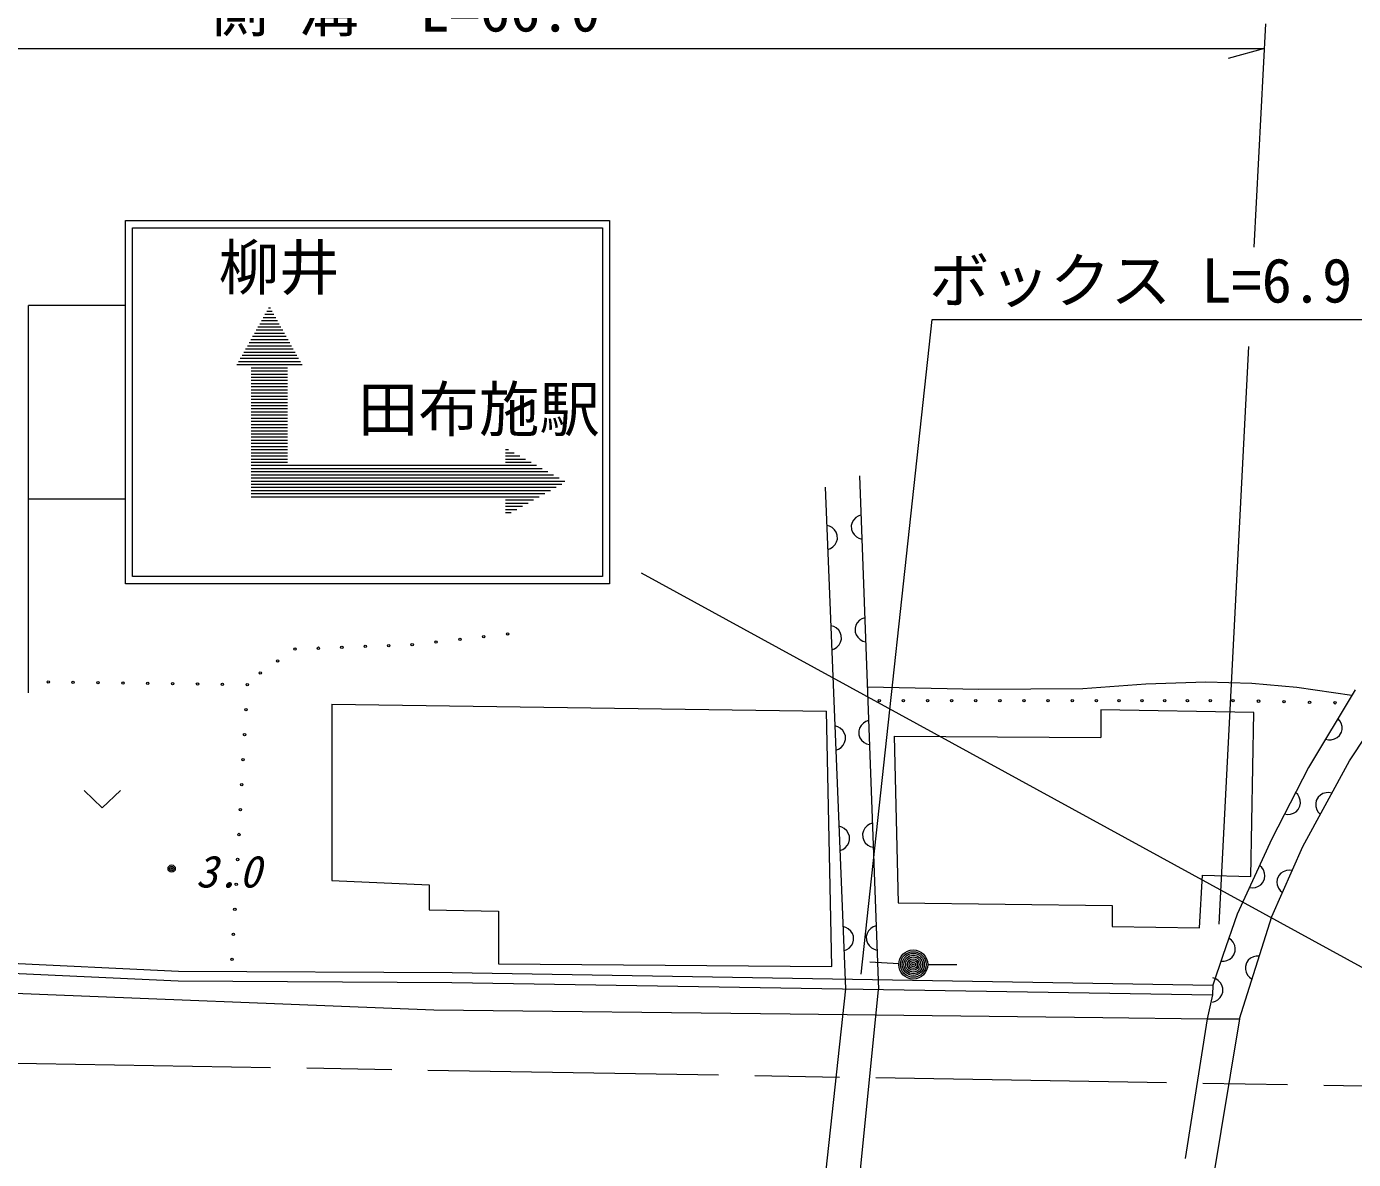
# Model space of a CAD drawing. Units: millimetres, scale not verified. Extents: x 40000 to 680000, y 20000 to 380000.
# Drawn here: x 311031 to 365834, y 292990 to 339788 of the extents above; entities that cross this region are included whole.
import ezdxf
from ezdxf.enums import TextEntityAlignment as Align

# ---------------------------------------------------------------- set-up
doc = ezdxf.new("R2010")
doc.units = ezdxf.units.MM
doc.header["$LTSCALE"] = 1000
doc.linetypes.add('CHAIN', pattern=[18.5, 12, -1.5, 3.5, -1.5])
for name, color, linetype, lineweight in [('M-BGD', 7, 'Continuous', 13), ('M-BMK', 2, 'CHAIN', 13), ('M-STR-HTXT', 7, 'Continuous', 13), ('M-STR-STRC', 7, 'Continuous', 13)]:
    doc.layers.add(name, color=color, linetype=linetype, lineweight=lineweight)
doc.styles.add('ＭＳ ゴシック', font='')
doc.styles.get('ＭＳ ゴシック').set_extended_font_data('MS Gothic')

msp = doc.modelspace()

# ---------------------------------------------------------------- linework, layer by layer
at = {"layer": 'M-BGD'}
for p, q in [((345437, 321235), (346215, 300017)), ((344016, 320754), (344850, 300039)), ((345280, 319505), (345184, 319401)), ((345378, 319569), (345280, 319505)), ((345497, 319613), (345378, 319569)), ((344200, 319147), (344079, 319182)), ((344303, 319091), (344200, 319147)), ((344407, 318995), (344303, 319091)), ((344471, 318897), (344407, 318995)), ((345128, 319299), (345092, 319178)), ((345092, 319178), (345098, 319018)), ((345098, 319018), (345142, 318900)), ((345184, 319401), (345128, 319299)), ((344431, 318395), (344487, 318498)), ((344515, 318779), (344471, 318897)), ((344487, 318498), (344522, 318619)), ((344522, 318619), (344515, 318779)), ((345142, 318900), (345206, 318802)), ((345206, 318802), (345310, 318706)), ((345310, 318706), (345412, 318649)), ((345412, 318649), (345533, 318614)), ((344119, 318183), (344237, 318227)), ((344237, 318227), (344335, 318291)), ((344335, 318291), (344431, 318395)), ((345340, 315158), (345283, 315056)), ((345436, 315261), (345340, 315158)), ((345534, 315325), (345436, 315261)), ((345652, 315369), (345534, 315325)), ((344367, 315004), (344246, 315039)), ((344470, 314948), (344367, 315004)), ((344573, 314852), (344470, 314948)), ((344637, 314754), (344573, 314852)), ((344682, 314636), (344637, 314754)), ((344689, 314476), (344682, 314636)), ((345283, 315056), (345248, 314934)), ((345248, 314934), (345254, 314774)), ((345254, 314774), (345298, 314656)), ((345298, 314656), (345362, 314558)), ((344286, 314040), (344404, 314085)), ((344404, 314085), (344502, 314149)), ((344502, 314149), (344598, 314252)), ((344598, 314252), (344654, 314355)), ((344654, 314355), (344689, 314476)), ((345362, 314558), (345465, 314462)), ((345465, 314462), (345567, 314406)), ((345567, 314406), (345689, 314370)), ((365900, 312388), (363973, 309175)), ((365670, 309451), (367414, 312112)), ((323646, 311796), (323646, 304511)), ((323646, 311796), (344066, 311509)), ((344296, 300955), (344066, 311509)), ((361714, 311448), (355404, 311562)), ((355404, 311562), (355404, 310415)), ((361599, 304679), (361714, 311448)), ((344534, 310861), (344413, 310896)), ((344636, 310805), (344534, 310861)), ((344740, 310709), (344636, 310805)), ((345439, 310812), (345403, 310690)), ((345495, 310914), (345439, 310812)), ((345591, 311018), (345495, 310914)), ((345689, 311081), (345591, 311018)), ((345808, 311126), (345689, 311081)), ((365276, 311114), (365194, 311210)), ((365331, 311011), (365276, 311114)), ((365365, 310874), (365331, 311011)), ((365338, 310634), (365365, 310757)), ((365365, 310757), (365365, 310874)), ((344804, 310612), (344740, 310709)), ((344764, 310110), (344820, 310212)), ((344849, 310493), (344804, 310612)), ((344820, 310212), (344856, 310333)), ((344856, 310333), (344849, 310493)), ((345403, 310690), (345409, 310531)), ((345409, 310531), (345453, 310412)), ((345453, 310412), (345517, 310314)), ((345517, 310314), (345621, 310218)), ((345621, 310218), (345723, 310162)), ((346858, 310473), (347030, 303589)), ((346858, 310473), (355404, 310415)), ((364679, 310353), (364803, 310325)), ((364803, 310325), (364919, 310325)), ((364919, 310325), (365056, 310360)), ((365056, 310360), (365159, 310414)), ((365159, 310414), (365255, 310497)), ((365255, 310497), (365338, 310634)), ((344453, 309897), (344571, 309942)), ((344571, 309942), (344669, 310006)), ((344669, 310006), (344764, 310110)), ((345723, 310162), (345844, 310126)), ((363973, 309175), (362458, 306239)), ((363743, 305917), (365670, 309451)), ((313407, 308232), (314157, 307512)), ((314157, 307512), (314907, 308232)), ((363533, 308061), (363445, 308151)), ((363594, 307962), (363533, 308061)), ((364469, 308042), (364376, 307955)), ((364570, 308101), (364469, 308042)), ((364705, 308141), (364570, 308101)), ((364822, 308145), (364705, 308141)), ((364946, 308123), (364822, 308145)), ((363462, 307355), (363552, 307443)), ((363552, 307443), (363625, 307586)), ((363637, 307827), (363594, 307962)), ((363625, 307586), (363645, 307711)), ((363645, 307711), (363637, 307827)), ((364300, 307815), (364277, 307690)), ((364277, 307690), (364282, 307574)), ((364282, 307574), (364322, 307438)), ((364376, 307955), (364300, 307815)), ((362986, 307263), (363111, 307243)), ((363111, 307243), (363228, 307251)), ((363228, 307251), (363362, 307294)), ((363362, 307294), (363462, 307355)), ((364322, 307438), (364381, 307338)), ((364381, 307338), (364467, 307245)), ((344701, 306718), (344579, 306753)), ((344803, 306662), (344701, 306718)), ((344907, 306566), (344803, 306662)), ((344971, 306469), (344907, 306566)), ((345016, 306350), (344971, 306469)), ((345022, 306190), (345016, 306350)), ((345594, 306568), (345559, 306447)), ((345559, 306447), (345565, 306287)), ((345651, 306670), (345594, 306568)), ((345747, 306774), (345651, 306670)), ((345845, 306837), (345747, 306774)), ((345963, 306882), (345845, 306837)), ((344620, 305754), (344738, 305799)), ((344738, 305799), (344835, 305863)), ((344835, 305863), (344931, 305967)), ((344931, 305967), (344987, 306069)), ((344987, 306069), (345022, 306190)), ((345565, 306287), (345609, 306168)), ((345609, 306168), (345673, 306071)), ((345673, 306071), (345776, 305974)), ((345776, 305974), (345878, 305918)), ((345878, 305918), (346000, 305883)), ((362458, 306239), (361036, 303118)), ((362458, 303026), (363743, 305917)), ((359477, 302557), (359592, 304737)), ((359592, 304737), (361599, 304679)), ((362047, 305047), (361955, 305133)), ((362113, 304951), (362047, 305047)), ((362163, 304819), (362113, 304951)), ((362162, 304577), (362176, 304703)), ((362176, 304703), (362163, 304819)), ((362749, 304716), (362684, 304569)), ((362835, 304809), (362749, 304716)), ((362930, 304876), (362835, 304809)), ((363062, 304927), (362930, 304876)), ((363178, 304941), (363062, 304927)), ((363304, 304929), (363178, 304941)), ((323646, 304511), (327662, 304339)), ((327662, 304339), (327662, 303307)), ((361540, 304223), (361665, 304210)), ((361665, 304210), (361781, 304223)), ((361781, 304223), (361914, 304273)), ((361914, 304273), (362010, 304339)), ((362010, 304339), (362096, 304431)), ((362096, 304431), (362162, 304577)), ((362684, 304569), (362672, 304443)), ((362672, 304443), (362687, 304328)), ((362687, 304328), (362737, 304196)), ((362737, 304196), (362804, 304100)), ((362804, 304100), (362898, 304015)), ((327662, 303307), (330530, 303249)), ((330530, 303249), (330530, 301070)), ((347030, 303589), (355863, 303475)), ((355863, 303475), (355863, 302614)), ((361036, 303118), (360439, 301420)), ((344868, 302575), (344746, 302610)), ((344970, 302519), (344868, 302575)), ((345074, 302423), (344970, 302519)), ((345902, 302530), (345806, 302427)), ((346000, 302594), (345902, 302530)), ((346119, 302638), (346000, 302594)), ((355863, 302614), (359477, 302557)), ((361128, 298805), (362458, 303026)), ((345138, 302326), (345074, 302423)), ((345183, 302207), (345138, 302326)), ((345154, 301926), (345189, 302047)), ((345189, 302047), (345183, 302207)), ((345750, 302324), (345714, 302203)), ((345714, 302203), (345720, 302043)), ((345720, 302043), (345764, 301925)), ((345806, 302427), (345750, 302324)), ((360792, 302049), (360692, 302126)), ((360867, 301960), (360792, 302049)), ((344787, 301611), (344905, 301656)), ((344905, 301656), (345002, 301720)), ((345002, 301720), (345098, 301824)), ((345098, 301824), (345154, 301926)), ((345764, 301925), (345828, 301827)), ((345828, 301827), (345932, 301731)), ((345932, 301731), (346034, 301674)), ((346034, 301674), (346155, 301639)), ((360439, 301420), (360020, 300190)), ((360821, 301340), (360898, 301441)), ((360928, 301833), (360867, 301960)), ((360898, 301441), (360951, 301592)), ((360952, 301718), (360928, 301833)), ((360951, 301592), (360952, 301718)), ((308795, 301168), (317301, 300762)), ((330530, 301070), (344296, 300955)), ((347054, 301077), (345856, 301144)), ((348253, 301044), (349453, 301044)), ((360364, 301182), (360490, 301180)), ((360490, 301180), (360605, 301204)), ((360605, 301204), (360732, 301266)), ((360732, 301266), (360821, 301340)), ((361416, 301118), (361368, 300966)), ((361368, 300966), (361370, 300839)), ((361491, 301221), (361416, 301118)), ((361578, 301298), (361491, 301221)), ((361703, 301363), (361578, 301298)), ((361817, 301390), (361703, 301363)), ((361943, 301392), (361817, 301390)), ((308775, 300768), (317290, 300362)), ((317290, 300362), (328599, 300306)), ((317301, 300762), (328603, 300706)), ((328603, 300706), (360020, 300190)), ((360144, 300448), (360025, 300490)), ((360243, 300386), (360144, 300448)), ((360341, 300285), (360243, 300386)), ((361370, 300839), (361398, 300726)), ((361398, 300726), (361463, 300600)), ((361463, 300600), (361540, 300513)), ((361540, 300513), (361643, 300439)), ((328599, 300306), (360013, 299790)), ((344850, 300039), (343970, 291908)), ((345403, 291874), (346215, 300017)), ((360013, 299790), (359797, 298805)), ((360020, 300190), (360013, 299790)), ((360332, 299685), (360393, 299784)), ((360400, 300184), (360341, 300285)), ((360393, 299784), (360435, 299903)), ((360438, 300063), (360400, 300184)), ((360435, 299903), (360438, 300063)), ((360008, 299490), (360129, 299528)), ((360129, 299528), (360230, 299586)), ((360230, 299586), (360332, 299685)), ((359797, 298805), (358888, 293023)), ((359797, 298805), (361128, 298805)), ((361128, 298805), (359971, 291813))]:
    msp.add_line(p, q, dxfattribs=at)
msp.add_lwpolyline([(345757, 312517), (350355, 312419), (354662, 312440), (357255, 312633), (359731, 312713), (361631, 312662), (363496, 312500), (365767, 312166)], dxfattribs=at)
for centre, radius in [((329915, 314588), 50), ((330901, 314700), 50), ((322118, 314073), 50), ((323085, 314109), 50), ((324053, 314145), 50), ((325021, 314181), 50), ((325989, 314216), 50), ((326957, 314252), 50), ((327943, 314364), 50), ((328929, 314476), 50), ((321401, 313580), 50), ((320684, 313087), 50), ((311927, 312713), 50), ((312954, 312698), 50), ((313982, 312684), 50), ((315010, 312670), 50), ((316037, 312655), 50), ((317065, 312641), 50), ((318093, 312627), 50), ((319121, 312612), 50), ((320148, 312598), 50), ((346251, 311943), 50), ((347247, 311943), 50), ((348243, 311943), 50), ((349239, 311943), 50), ((350235, 311943), 50), ((351230, 311943), 50), ((352226, 311943), 50), ((353222, 311943), 50), ((354218, 311943), 50), ((355214, 311943), 50), ((356155, 311943), 50), ((357096, 311943), 50), ((358037, 311943), 50), ((358978, 311943), 50), ((359919, 311943), 50), ((360860, 311943), 50), ((361913, 311920), 50), ((362966, 311898), 50), ((364019, 311876), 50), ((365072, 311853), 50), ((320091, 311567), 50), ((320034, 310536), 50), ((319976, 309505), 50), ((319919, 308474), 50), ((319862, 307443), 50), ((319805, 306412), 50), ((319747, 305381), 50), ((317025, 305004), 150), ((317025, 305004), 90), ((317025, 305004), 30), ((319690, 304350), 50), ((319633, 303319), 50), ((319576, 302288), 50), ((347653, 301044), 600), ((347653, 301044), 528), ((347653, 301044), 456), ((347653, 301044), 384), ((319518, 301257), 50), ((347653, 301044), 312), ((347653, 301044), 240), ((347653, 301044), 168), ((347653, 301044), 96), ((347653, 301044), 24)]:
    msp.add_circle(centre, radius, dxfattribs=at)
at = {"layer": 'M-BMK'}
msp.add_line((309114, 296997), (372315, 295925), dxfattribs=at)
at = {"layer": 'M-STR-HTXT'}
for p, q in [((361731, 330669), (362209, 339896)), ((293859, 338882), (362156, 338882)), ((362156, 338882), (360656, 338462)), ((345504, 300638), (348438, 327686)), ((348438, 327686), (387996, 327686)), ((360282, 302705), (361519, 326573))]:
    msp.add_line(p, q, dxfattribs=at)
at = {"layer": 'M-STR-STRC'}
for p, q in [((315113, 316770), (315113, 331770)), ((315113, 331770), (335113, 331770)), ((335113, 331770), (335113, 316770)), ((315413, 317070), (315413, 331470)), ((315413, 331470), (334813, 331470)), ((334813, 331470), (334813, 317070)), ((315113, 328270), (311113, 328270)), ((311113, 312270), (311113, 328270)), ((321321, 327760), (320806, 327760)), ((321248, 327890), (320879, 327890)), ((321175, 328020), (320951, 328020)), ((321103, 328150), (321024, 328150)), ((321612, 327240), (320515, 327240)), ((321539, 327370), (320587, 327370)), ((321467, 327500), (320660, 327500)), ((321394, 327630), (320733, 327630)), ((321903, 326720), (320223, 326720)), ((321831, 326850), (320296, 326850)), ((321758, 326980), (320369, 326980)), ((321685, 327110), (320442, 327110)), ((322195, 326200), (319932, 326200)), ((322122, 326330), (320005, 326330)), ((322049, 326460), (320078, 326460)), ((321976, 326590), (320151, 326590)), ((322413, 325810), (319714, 325810)), ((322340, 325940), (319787, 325940)), ((322267, 326070), (319859, 326070)), ((321813, 325680), (320313, 325680)), ((321813, 325550), (320313, 325550)), ((321813, 325420), (320313, 325420)), ((321813, 325290), (320313, 325290)), ((321813, 325160), (320313, 325160)), ((321813, 325030), (320313, 325030)), ((321813, 324900), (320313, 324900)), ((321813, 324770), (320313, 324770)), ((321813, 324640), (320313, 324640)), ((321813, 324510), (320313, 324510)), ((321813, 324380), (320313, 324380)), ((321813, 324250), (320313, 324250)), ((321813, 324120), (320313, 324120)), ((321813, 323990), (320313, 323990)), ((321813, 323860), (320313, 323860)), ((321813, 323730), (320313, 323730)), ((321813, 323600), (320313, 323600)), ((321813, 323470), (320313, 323470)), ((321813, 323340), (320313, 323340)), ((321813, 323210), (320313, 323210)), ((321813, 323080), (320313, 323080)), ((321813, 322950), (320313, 322950)), ((321813, 322820), (320313, 322820)), ((321813, 322690), (320313, 322690)), ((321813, 322560), (320313, 322560)), ((321813, 322430), (320313, 322430)), ((321813, 322300), (320313, 322300)), ((330938, 322300), (330813, 322300)), ((321813, 322170), (320313, 322170)), ((321813, 322040), (320313, 322040)), ((321813, 321910), (320313, 321910)), ((321813, 321780), (320313, 321780)), ((331170, 322170), (330813, 322170)), ((331403, 322040), (330813, 322040)), ((331635, 321910), (330813, 321910)), ((331867, 321780), (330813, 321780)), ((332099, 321650), (320313, 321650)), ((332331, 321520), (320313, 321520)), ((332563, 321390), (320313, 321390)), ((332795, 321260), (320313, 321260)), ((333028, 321130), (320313, 321130)), ((333260, 321000), (320313, 321000)), ((333135, 320870), (320313, 320870)), ((332903, 320740), (320313, 320740)), ((332670, 320610), (320313, 320610)), ((315113, 320270), (311113, 320270)), ((332438, 320480), (320313, 320480)), ((332206, 320350), (320313, 320350)), ((331974, 320220), (330813, 320220)), ((331742, 320090), (330813, 320090)), ((331510, 319960), (330813, 319960)), ((331278, 319830), (330813, 319830)), ((331045, 319700), (330813, 319700)), ((335113, 316770), (315113, 316770)), ((334813, 317070), (315413, 317070)), ((368490, 299656), (336430, 317212)), ((308744, 299929), (327856, 299175)), ((327856, 299175), (342569, 299001)), ((342569, 299001), (355487, 298859)), ((355487, 298859), (359797, 298805))]:
    msp.add_line(p, q, dxfattribs=at)

# ---------------------------------------------------------------- texts
at = {"layer": 'M-BGD', "style": 'ＭＳ ゴシック', "oblique": 15}
msp.add_text('3.0', height=1320, dxfattribs=at).set_placement((318016, 303826), align=Align.BOTTOM_LEFT)
at = {"layer": 'M-STR-HTXT', "style": 'ＭＳ ゴシック'}
for s, p in [('側 溝\u3000L=66.0', (318508, 339032)), ('ボックス L=6.9 W=1.4 H=0.8', (348301, 327835))]:
    msp.add_text(s, height=1833, dxfattribs=at).set_placement(p, align=Align.BOTTOM_LEFT)
at = {"layer": 'M-STR-STRC', "style": 'ＭＳ ゴシック'}
for s, p in [('柳井', (318963, 328369)), ('田布施駅', (324713, 322519))]:
    msp.add_text(s, height=1833, dxfattribs=at).set_placement(p, align=Align.BOTTOM_LEFT)

doc.saveas('drawing.dxf')
